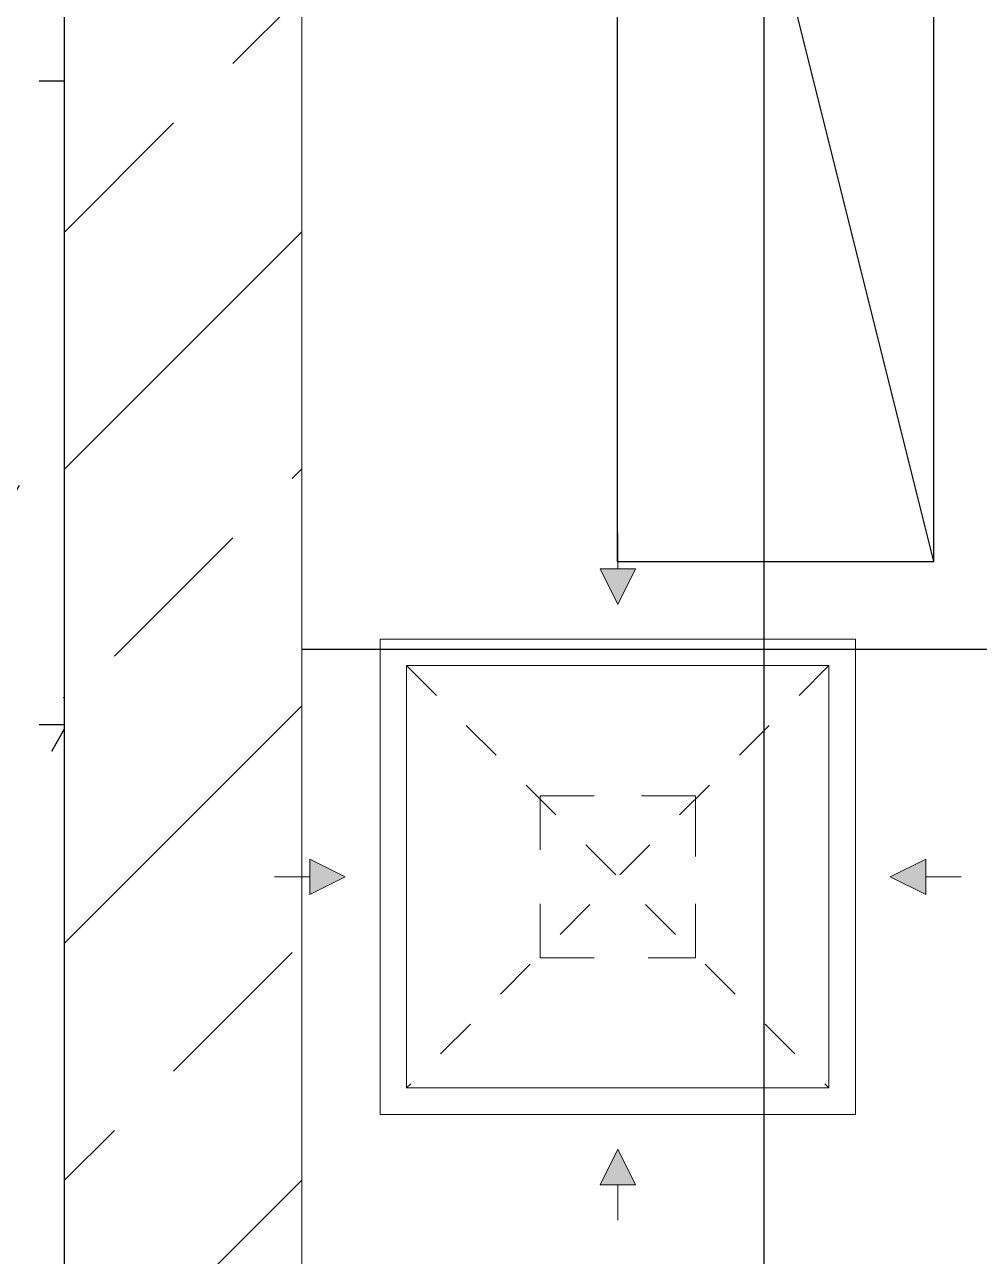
# Model space of a CAD drawing. Header units: millimetres. Extents: x -92759 to 184353, y -15225 to 86714.
# Drawn here: x 67564 to 68468, y 53551 to 54717 of the extents above; entities that cross this region are included whole.
import ezdxf

# ---------------------------------------------------------------- set-up
doc = ezdxf.new("R2010")
doc.units = ezdxf.units.MM
doc.linetypes.add('Aligning Line', pattern=[3.2004, 1.6002, -1.6002])
for name, color, linetype in [('0-1', 9, 'Continuous'), ('A-_WALL----_H-1', 9, 'Continuous'), ('A-_WALLPRTN_E', 8, 'Continuous'), ('A-PATT-CONC', 8, 'Continuous'), ('E-legend', 1, 'Continuous'), ('E-LIGHT----E', 1, 'Continuous')]:
    doc.layers.add(name, color=color, linetype=linetype)
doc.layers.add('HFI 9MM FPB', color=94, linetype='Continuous', lineweight=5)
doc.layers.add('M-ACMV_FCU-1', color=86, linetype='Continuous', lineweight=9)
doc.layers.add('M-ACMV_EAG', color=7, linetype='Continuous', lineweight=25, true_color=0x999900)

# ---------------------------------------------------------------- blocks, each defined once
blk = doc.blocks.new('A$C3019c3af')
at = {"layer": 'A-_WALL----_H-1'}
h = blk.add_hatch(dxfattribs=at)
h.set_pattern_fill('FP_8', color=256, style=0, pattern_type=2)
h.set_pattern_definition([(0, (-11670.95, 40338.29), (609.6, 152.4), [50.292, -406.908, 50.292, -406.908, -2438.4]), (0, (-11670.95, 40338.29), (609.6, 152.4), [-914.4, 50.292, -864.108, 50.292, -406.908, -1066.8]), (0, (-11670.95, 40338.29), (609.6, 152.4), [-2286, 50.292, -254.508, 50.292, -711.708]), (120, (-11442.35, 40414.49), (-436.7823, 451.7291), [50.292, -406.908, 50.292, -406.908, -2438.4]), (120, (-11442.35, 40414.49), (-436.7823, 451.7291), [-914.4, 50.292, -864.108, 50.292, -406.908, -1066.8]), (120, (-11442.35, 40414.49), (-436.7823, 451.7291), [-2286, 50.292, -254.508, 50.292, -711.708]), (240, (-11366.15, 40719.29), (-172.8177, -604.1291), [50.292, -406.908, 50.292, -406.908, -2438.4]), (240, (-11366.15, 40719.29), (-172.8177, -604.1291), [-914.4, 50.292, -864.108, 50.292, -406.908, -1066.8]), (240, (-11366.15, 40719.29), (-172.8177, -604.1291), [-2286, 50.292, -254.508, 50.292, -711.708])])
h.paths.add_polyline_path([(-15250, 19300), (-15100, 19300), (-15100, 28300), (-15250, 28300), (-15250, 23414.3)])
at = {"layer": 'A-_WALLPRTN_E'}
blk.add_line((-15100, 28300), (-15100, 19450), dxfattribs=at)
blk = doc.blocks.new('RCP_B8L2')
at = {"layer": 'A-PATT-CONC'}
h = blk.add_hatch(dxfattribs=at)
h.set_pattern_fill('ANSI37', color=256, scale=189, angle=45)
h.set_pattern_definition([(90, (-383593.07, -167902.3), (-600.075, 0), []), (180, (-383593.07, -167902.3), (-6e-14, -600.075), [])])
h.paths.add_polyline_path([(-384793.1, -159502.3), (-379993.1, -159502.3), (-379993.1, -163702.3), (-383593.1, -163702.3), (-383593.1, -167902.3), (-384793.1, -167902.3)])
at = {"layer": 'HFI 9MM FPB'}
h = blk.add_hatch(dxfattribs=at)
h.set_pattern_fill('ANSI33', color=256, scale=50)
h.set_pattern_definition([(45, (-381589.02, -647239), (-224.5064, 224.5064), []), (45, (-381364.5, -647239), (-224.5064, 224.5064), [158.75, -79.375])])
h.paths.add_polyline_path([(-383218.1, -168127.3), (-385018.1, -168127.3), (-385018.1, -159277.3), (-379768.1, -159277.3), (-379768.1, -164077.3), (-383218.1, -164077.3)])
h.paths.add_polyline_path([(-379993.1, -159502.3), (-379993.1, -163702.3), (-383593.1, -163702.3), (-383593.1, -167902.3), (-384793.1, -167902.3), (-384793.1, -159502.3)], flags=16)
for points in [[(-383218.1, -168127.3), (-385018.1, -168127.3), (-385018.1, -159277.3), (-379768.1, -159277.3), (-379768.1, -164077.3), (-383218.1, -164077.3)], [(-379993.1, -159502.3), (-379993.1, -163702.3), (-383593.1, -163702.3), (-383593.1, -167902.3), (-384793.1, -167902.3), (-384793.1, -159502.3)]]:
    blk.add_lwpolyline(points, close=True, dxfattribs=at)
blk = doc.blocks.new('L1S')
at = {"layer": 'E-LIGHT----E'}
for p, q in [((600, 150), (-600, 150)), ((600, 150), (-600, -150)), ((600, -150), (600, 150)), ((-600, -150), (600, -150)), ((600, -150), (600, -150)), ((600, -150), (600, -150))]:
    blk.add_line(p, q, dxfattribs=at)
blk = doc.blocks.new('EL_B8_L2_R4')
at = {"layer": 'E-LIGHT----E', "color": 0, "rotation": 270}
blk.add_blockref('L1S', (-22026.6, -24532.2), dxfattribs=at)
blk = doc.blocks.new('A$Ce8022da0')
at = {"layer": 'M-ACMV_EAG', "lineweight": 5}
h = blk.add_hatch(color=256, dxfattribs=at)
h.dxf.hatch_style = 1
h.paths.add_polyline_path([(16.8, 291.6), (-16.8, 291.6), (0, 258)])
h = blk.add_hatch(color=256, dxfattribs=at)
h.dxf.hatch_style = 1
h.paths.add_polyline_path([(-291.6, 16.8), (-291.6, -16.8), (-258, 0)])
h = blk.add_hatch(color=256, dxfattribs=at)
h.dxf.hatch_style = 1
h.paths.add_polyline_path([(291.6, 16.8), (291.6, -16.8), (258, 0)])
h = blk.add_hatch(color=256, dxfattribs=at)
h.dxf.hatch_style = 1
h.paths.add_polyline_path([(16.8, -291.6), (-16.8, -291.6), (0, -258)])
for p, q in [((0, 325.2), (0, 291.6)), ((-16.8, 291.6), (16.8, 291.6)), ((0, 258), (-16.8, 291.6)), ((-16.8, 291.6), (16.8, 291.6)), ((0, 258), (16.8, 291.6)), ((-291.6, -16.8), (-291.6, 16.8)), ((-258, 0), (-291.6, 16.8)), ((-291.6, -16.8), (-291.6, 16.8)), ((258, 0), (291.6, 16.8)), ((291.6, -16.8), (291.6, 16.8)), ((291.6, -16.8), (291.6, 16.8)), ((-325.2, 0), (-291.6, 0)), ((-258, 0), (-291.6, -16.8)), ((258, 0), (291.6, -16.8)), ((325.2, 0), (291.6, 0)), ((0, -258), (-16.8, -291.6)), ((0, -258), (16.8, -291.6)), ((-16.8, -291.6), (16.8, -291.6)), ((-16.8, -291.6), (16.8, -291.6)), ((0, -325.2), (0, -291.6))]:
    blk.add_line(p, q, dxfattribs=at)
at = {"layer": 'M-ACMV_EAG', "linetype": 'Aligning Line', "lineweight": 5, "ltscale": 25}
for p, q in [((-200, 200), (200, -200)), ((200, 200), (-200, -200))]:
    blk.add_line(p, q, dxfattribs=at)
at = {"layer": 'M-ACMV_EAG', "lineweight": 5}
for points in [[(-225, 225), (225, 225), (225, -225), (-225, -225)], [(-200, 200), (200, 200), (200, -200), (-200, -200)]]:
    blk.add_lwpolyline(points, close=True, dxfattribs=at)
for points in [[(-22.4, 76.8), (-73.6, 76.8), (-73.6, 25.6)], [(73.6, 19.2), (73.6, 76.8), (22.4, 76.8)], [(-73.6, -25.6), (-73.6, -76.8), (-22.4, -76.8)], [(73.6, -25.6), (73.6, -76.8), (28.8, -76.8)]]:
    blk.add_lwpolyline(points, dxfattribs=at)
blk = doc.blocks.new('ACMV_B8_L2')
at = {"layer": 'M-ACMV_EAG'}
blk.add_blockref('A$Ce8022da0', (128788.8, -51805.5), dxfattribs=at)

msp = doc.modelspace()

# ---------------------------------------------------------------- block references
at = {"layer": '0-1'}
msp.add_blockref('A$C3019c3af', (82701.1, 32741.2), dxfattribs=at)
at = {"layer": 'A-PATT-CONC'}
msp.add_blockref('RCP_B8L2', (452619.1, 220318.5), dxfattribs=at)
at = {"layer": 'E-legend', "color": 7}
msp.add_blockref('EL_B8_L2_R4', (90301.1, 79341.2), dxfattribs=at)
at = {"layer": 'M-ACMV_FCU-1'}
msp.add_blockref('ACMV_B8_L2', (-60663.6, 105715.9), dxfattribs=at)

doc.saveas('drawing.dxf')
